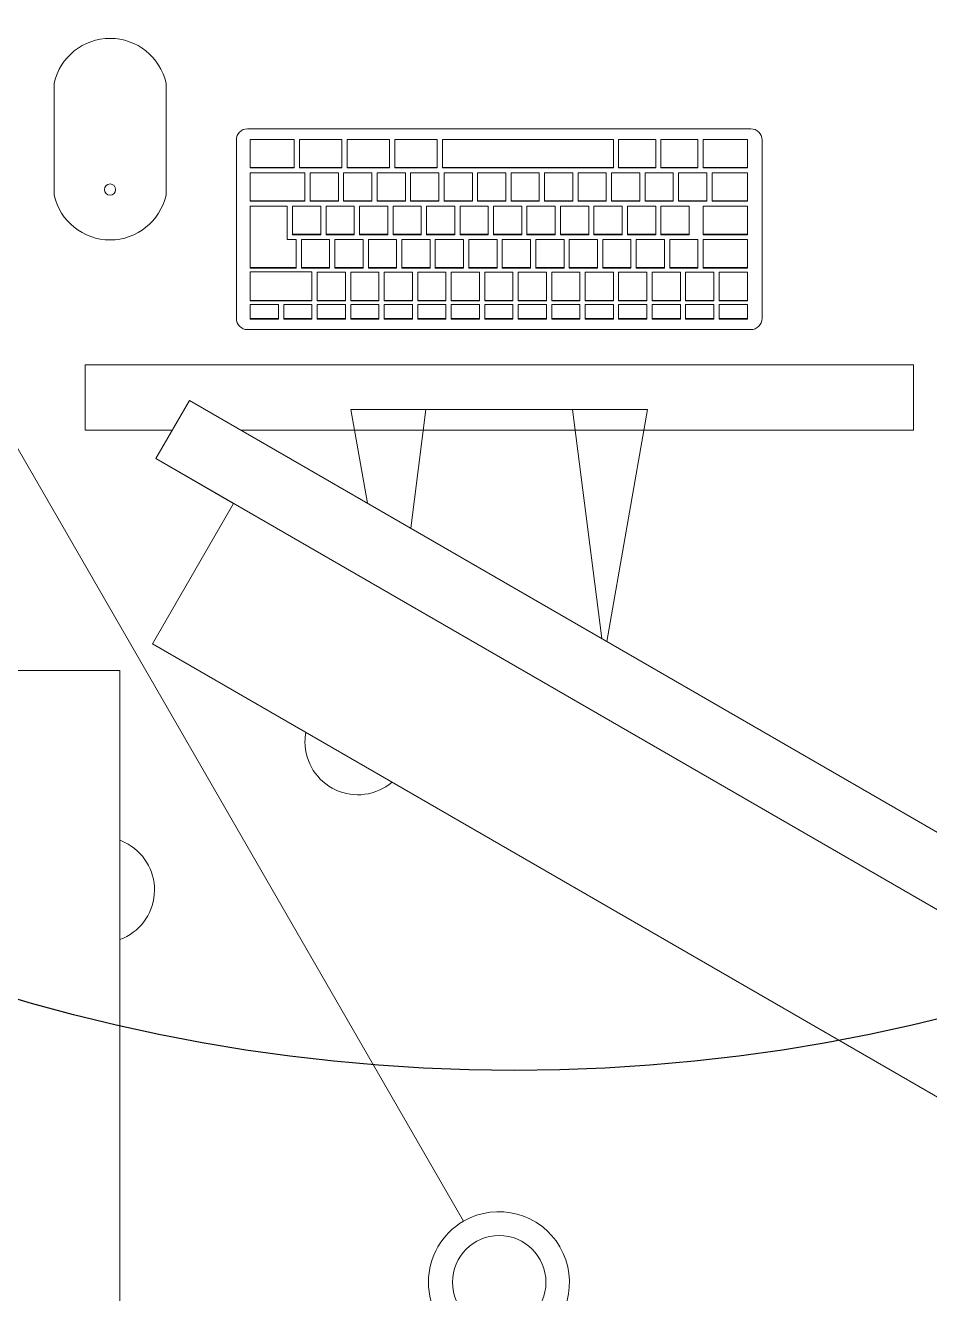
# Model space of a CAD drawing. Header units: millimetres. Extents: x 155920 to 295199, y -4084 to 97293.
# Drawn here: x 179790 to 180303, y 23888 to 24607 of the extents above; entities that cross this region are included whole.
import ezdxf

# ---------------------------------------------------------------- set-up
doc = ezdxf.new("R2010")
doc.units = ezdxf.units.MM
doc.header["$MEASUREMENT"] = 0
for name, color, linetype, lineweight in [('A-GENM', 8, 'CONTINUOUS', 9), ('E-ELEC-EQPM', 8, 'CONTINUOUS', 9), ('I-FURN', 8, 'CONTINUOUS', 9)]:
    doc.layers.add(name, color=color, linetype=linetype, lineweight=lineweight)
doc.layers.add('Social Distancing', color=7, linetype='CONTINUOUS')

msp = doc.modelspace()

# ---------------------------------------------------------------- linework, layer by layer
at = {"layer": 'A-GENM'}
for p, q in [((179805.88, 24574.13), (179805.88, 24510.63)), ((179869.38, 24510.63), (179869.38, 24574.13)), ((180201.14, 24548.25), (179915.6, 24548.25)), ((179909.25, 24541.9), (179909.25, 24440.74)), ((179942.14, 24542.26), (179917.14, 24542.26)), ((179917.14, 24542.26), (179917.14, 24526.33)), ((179942.14, 24526.33), (179942.14, 24542.26)), ((179969.14, 24542.26), (179945.14, 24542.26)), ((179945.14, 24542.26), (179945.14, 24526.33)), ((179969.14, 24526.33), (179969.14, 24542.26)), ((179996.14, 24542.26), (179972.14, 24542.26)), ((179972.14, 24542.26), (179972.14, 24526.33)), ((179996.14, 24526.33), (179996.14, 24542.26)), ((180023.14, 24542.26), (179999.14, 24542.26)), ((179999.14, 24542.26), (179999.14, 24526.33)), ((180023.14, 24526.33), (180023.14, 24542.26)), ((180026.14, 24542.26), (180026.14, 24526.33)), ((180123.14, 24542.26), (180026.14, 24542.26)), ((180123.14, 24526.33), (180123.14, 24542.26)), ((180126.14, 24542.26), (180126.14, 24526.33)), ((180147.14, 24542.26), (180126.14, 24542.26)), ((180147.14, 24526.33), (180147.14, 24542.26)), ((180150.14, 24542.26), (180150.14, 24526.33)), ((180171.14, 24542.26), (180150.14, 24542.26)), ((180171.14, 24526.33), (180171.14, 24542.26)), ((180174.14, 24542.26), (180174.14, 24526.33)), ((180199.14, 24542.26), (180174.14, 24542.26)), ((180199.14, 24526.33), (180199.14, 24542.26)), ((180207.49, 24440.74), (180207.49, 24541.9)), ((179917.14, 24526.33), (179942.14, 24526.33)), ((179917.14, 24526.05), (179917.14, 24526.33)), ((179942.14, 24526.05), (179917.14, 24526.05)), ((179942.14, 24526.05), (179942.14, 24526.33)), ((179945.14, 24526.33), (179969.14, 24526.33)), ((179945.14, 24526.05), (179945.14, 24526.33)), ((179969.14, 24526.05), (179945.14, 24526.05)), ((179969.14, 24526.05), (179969.14, 24526.33)), ((179972.14, 24526.33), (179996.14, 24526.33)), ((179972.14, 24526.05), (179972.14, 24526.33)), ((179996.14, 24526.05), (179972.14, 24526.05)), ((179996.14, 24526.05), (179996.14, 24526.33)), ((179999.14, 24526.33), (180023.14, 24526.33)), ((179999.14, 24526.05), (179999.14, 24526.33)), ((180023.14, 24526.05), (179999.14, 24526.05)), ((180023.14, 24526.05), (180023.14, 24526.33)), ((180026.14, 24526.33), (180123.14, 24526.33)), ((180026.14, 24526.05), (180026.14, 24526.33)), ((180123.14, 24526.05), (180026.14, 24526.05)), ((180123.14, 24526.05), (180123.14, 24526.33)), ((180126.14, 24526.33), (180147.14, 24526.33)), ((180126.14, 24526.05), (180126.14, 24526.33)), ((180147.14, 24526.05), (180126.14, 24526.05)), ((180147.14, 24526.05), (180147.14, 24526.33)), ((180150.14, 24526.33), (180171.14, 24526.33)), ((180150.14, 24526.05), (180150.14, 24526.33)), ((180171.14, 24526.05), (180150.14, 24526.05)), ((180171.14, 24526.05), (180171.14, 24526.33)), ((180174.14, 24526.33), (180199.14, 24526.33)), ((180174.14, 24526.05), (180174.14, 24526.33)), ((180199.14, 24526.05), (180174.14, 24526.05)), ((180199.14, 24526.05), (180199.14, 24526.33)), ((179917.14, 24523.36), (179917.14, 24507.4)), ((179948.14, 24523.36), (179917.14, 24523.36)), ((179948.14, 24507.4), (179948.14, 24523.36)), ((179951.14, 24523.36), (179951.14, 24507.4)), ((179967.14, 24523.36), (179951.14, 24523.36)), ((179967.14, 24507.4), (179967.14, 24523.36)), ((179970.14, 24523.36), (179970.14, 24507.4)), ((179986.14, 24523.36), (179970.14, 24523.36)), ((179986.14, 24507.4), (179986.14, 24523.36)), ((179989.14, 24523.36), (179989.14, 24507.4)), ((180005.14, 24523.36), (179989.14, 24523.36)), ((180005.14, 24507.4), (180005.14, 24523.36)), ((180008.14, 24523.36), (180008.14, 24507.4)), ((180024.14, 24523.36), (180008.14, 24523.36)), ((180024.14, 24507.4), (180024.14, 24523.36)), ((180027.14, 24523.36), (180027.14, 24507.4)), ((180043.14, 24523.36), (180027.14, 24523.36)), ((180043.14, 24507.4), (180043.14, 24523.36)), ((180046.14, 24523.36), (180046.14, 24507.4)), ((180062.14, 24523.36), (180046.14, 24523.36)), ((180062.14, 24507.4), (180062.14, 24523.36)), ((180065.14, 24523.36), (180065.14, 24507.4)), ((180081.14, 24523.36), (180065.14, 24523.36)), ((180081.14, 24507.4), (180081.14, 24523.36)), ((180084.14, 24523.36), (180084.14, 24507.4)), ((180100.14, 24523.36), (180084.14, 24523.36)), ((180100.14, 24507.4), (180100.14, 24523.36)), ((180103.14, 24523.36), (180103.14, 24507.4)), ((180119.14, 24523.36), (180103.14, 24523.36)), ((180119.14, 24507.4), (180119.14, 24523.36)), ((180122.14, 24523.36), (180122.14, 24507.4)), ((180138.14, 24523.36), (180122.14, 24523.36)), ((180138.14, 24507.4), (180138.14, 24523.36)), ((180141.14, 24523.36), (180141.14, 24507.4)), ((180157.14, 24523.36), (180141.14, 24523.36)), ((180157.14, 24507.4), (180157.14, 24523.36)), ((180160.14, 24523.36), (180160.14, 24507.4)), ((180176.14, 24523.36), (180160.14, 24523.36)), ((180176.14, 24507.4), (180176.14, 24523.36)), ((180179.14, 24523.34), (180179.14, 24507.4)), ((180199.14, 24523.34), (180179.14, 24523.34)), ((180199.14, 24507.4), (180199.14, 24523.34)), ((179917.14, 24507.4), (179948.14, 24507.4)), ((179917.14, 24507.12), (179917.14, 24507.4)), ((179948.14, 24507.12), (179917.14, 24507.12)), ((179938.14, 24504.43), (179917.14, 24504.43)), ((179917.14, 24504.43), (179917.14, 24469.54)), ((179938.14, 24485.5), (179938.14, 24504.43)), ((179941.14, 24504.43), (179941.14, 24488.47)), ((179957.14, 24504.43), (179941.14, 24504.43)), ((179948.14, 24507.12), (179948.14, 24507.4)), ((179951.14, 24507.4), (179967.14, 24507.4)), ((179951.14, 24507.12), (179951.14, 24507.4)), ((179967.14, 24507.12), (179951.14, 24507.12)), ((179957.14, 24488.47), (179957.14, 24504.43)), ((179960.14, 24504.43), (179960.14, 24488.47)), ((179976.14, 24504.43), (179960.14, 24504.43)), ((179967.14, 24507.12), (179967.14, 24507.4)), ((179970.14, 24507.4), (179986.14, 24507.4)), ((179970.14, 24507.12), (179970.14, 24507.4)), ((179986.14, 24507.12), (179970.14, 24507.12)), ((179976.14, 24488.47), (179976.14, 24504.43)), ((179979.14, 24504.43), (179979.14, 24488.47)), ((179995.14, 24504.43), (179979.14, 24504.43)), ((179986.14, 24507.12), (179986.14, 24507.4)), ((179989.14, 24507.4), (180005.14, 24507.4)), ((179989.14, 24507.12), (179989.14, 24507.4)), ((180005.14, 24507.12), (179989.14, 24507.12)), ((179995.14, 24488.47), (179995.14, 24504.43)), ((179998.14, 24504.43), (179998.14, 24488.47)), ((180014.14, 24504.43), (179998.14, 24504.43)), ((180005.14, 24507.12), (180005.14, 24507.4)), ((180008.14, 24507.4), (180024.14, 24507.4)), ((180008.14, 24507.12), (180008.14, 24507.4)), ((180024.14, 24507.12), (180008.14, 24507.12)), ((180014.14, 24488.47), (180014.14, 24504.43)), ((180017.14, 24504.43), (180017.14, 24488.47)), ((180033.14, 24504.43), (180017.14, 24504.43)), ((180024.14, 24507.12), (180024.14, 24507.4)), ((180027.14, 24507.4), (180043.14, 24507.4)), ((180027.14, 24507.12), (180027.14, 24507.4)), ((180043.14, 24507.12), (180027.14, 24507.12)), ((180033.14, 24488.47), (180033.14, 24504.43)), ((180036.14, 24504.43), (180036.14, 24488.47)), ((180052.14, 24504.43), (180036.14, 24504.43)), ((180043.14, 24507.12), (180043.14, 24507.4)), ((180046.14, 24507.4), (180062.14, 24507.4)), ((180046.14, 24507.12), (180046.14, 24507.4)), ((180062.14, 24507.12), (180046.14, 24507.12)), ((180052.14, 24488.47), (180052.14, 24504.43)), ((180055.14, 24504.43), (180055.14, 24488.47)), ((180071.14, 24504.43), (180055.14, 24504.43)), ((180062.14, 24507.12), (180062.14, 24507.4)), ((180065.14, 24507.4), (180081.14, 24507.4)), ((180065.14, 24507.12), (180065.14, 24507.4)), ((180081.14, 24507.12), (180065.14, 24507.12)), ((180071.14, 24488.47), (180071.14, 24504.43)), ((180074.14, 24504.43), (180074.14, 24488.47)), ((180090.14, 24504.43), (180074.14, 24504.43)), ((180081.14, 24507.12), (180081.14, 24507.4)), ((180084.14, 24507.4), (180100.14, 24507.4)), ((180084.14, 24507.12), (180084.14, 24507.4)), ((180100.14, 24507.12), (180084.14, 24507.12)), ((180090.14, 24488.47), (180090.14, 24504.43)), ((180093.14, 24504.43), (180093.14, 24488.47)), ((180109.14, 24504.43), (180093.14, 24504.43)), ((180100.14, 24507.12), (180100.14, 24507.4)), ((180103.14, 24507.4), (180119.14, 24507.4)), ((180103.14, 24507.12), (180103.14, 24507.4)), ((180119.14, 24507.12), (180103.14, 24507.12)), ((180109.14, 24488.47), (180109.14, 24504.43)), ((180112.14, 24504.43), (180112.14, 24488.47)), ((180128.14, 24504.43), (180112.14, 24504.43)), ((180119.14, 24507.12), (180119.14, 24507.4)), ((180122.14, 24507.4), (180138.14, 24507.4)), ((180122.14, 24507.12), (180122.14, 24507.4)), ((180138.14, 24507.12), (180122.14, 24507.12)), ((180128.14, 24488.47), (180128.14, 24504.43)), ((180131.14, 24504.43), (180131.14, 24488.47)), ((180147.14, 24504.43), (180131.14, 24504.43)), ((180138.14, 24507.12), (180138.14, 24507.4)), ((180141.14, 24507.4), (180157.14, 24507.4)), ((180141.14, 24507.12), (180141.14, 24507.4)), ((180157.14, 24507.12), (180141.14, 24507.12)), ((180147.14, 24488.47), (180147.14, 24504.43)), ((180150.14, 24504.43), (180150.14, 24488.47)), ((180166.14, 24504.43), (180150.14, 24504.43)), ((180157.14, 24507.12), (180157.14, 24507.4)), ((180160.14, 24507.4), (180176.14, 24507.4)), ((180160.14, 24507.12), (180160.14, 24507.4)), ((180176.14, 24507.12), (180160.14, 24507.12)), ((180166.14, 24488.47), (180166.14, 24504.43)), ((180174.14, 24504.41), (180174.14, 24488.47)), ((180199.14, 24504.41), (180174.14, 24504.41)), ((180176.14, 24507.12), (180176.14, 24507.4)), ((180179.14, 24507.4), (180199.14, 24507.4)), ((180179.14, 24507.12), (180179.14, 24507.4)), ((180199.14, 24507.12), (180179.14, 24507.12)), ((180199.14, 24507.12), (180199.14, 24507.4)), ((180199.14, 24488.47), (180199.14, 24504.41)), ((179943.14, 24485.5), (179938.14, 24485.5)), ((179941.14, 24488.47), (179957.14, 24488.47)), ((179941.14, 24488.19), (179941.14, 24488.47)), ((179957.14, 24488.19), (179941.14, 24488.19)), ((179943.14, 24469.54), (179943.14, 24485.5)), ((179946.14, 24485.5), (179946.14, 24469.54)), ((179962.14, 24485.5), (179946.14, 24485.5)), ((179957.14, 24488.19), (179957.14, 24488.47)), ((179960.14, 24488.47), (179976.14, 24488.47)), ((179960.14, 24488.19), (179960.14, 24488.47)), ((179976.14, 24488.19), (179960.14, 24488.19)), ((179962.14, 24469.54), (179962.14, 24485.5)), ((179965.14, 24485.5), (179965.14, 24469.54)), ((179981.14, 24485.5), (179965.14, 24485.5)), ((179976.14, 24488.19), (179976.14, 24488.47)), ((179979.14, 24488.47), (179995.14, 24488.47)), ((179979.14, 24488.19), (179979.14, 24488.47)), ((179995.14, 24488.19), (179979.14, 24488.19)), ((179981.14, 24469.54), (179981.14, 24485.5)), ((179984.14, 24485.5), (179984.14, 24469.54)), ((180000.14, 24485.5), (179984.14, 24485.5)), ((179995.14, 24488.19), (179995.14, 24488.47)), ((179998.14, 24488.47), (180014.14, 24488.47)), ((179998.14, 24488.19), (179998.14, 24488.47)), ((180014.14, 24488.19), (179998.14, 24488.19)), ((180000.14, 24469.54), (180000.14, 24485.5)), ((180003.14, 24485.5), (180003.14, 24469.54)), ((180019.14, 24485.5), (180003.14, 24485.5)), ((180014.14, 24488.19), (180014.14, 24488.47)), ((180017.14, 24488.47), (180033.14, 24488.47)), ((180017.14, 24488.19), (180017.14, 24488.47)), ((180033.14, 24488.19), (180017.14, 24488.19)), ((180019.14, 24469.54), (180019.14, 24485.5)), ((180022.14, 24485.5), (180022.14, 24469.54)), ((180038.14, 24485.5), (180022.14, 24485.5)), ((180033.14, 24488.19), (180033.14, 24488.47)), ((180036.14, 24488.47), (180052.14, 24488.47)), ((180036.14, 24488.19), (180036.14, 24488.47)), ((180052.14, 24488.19), (180036.14, 24488.19)), ((180038.14, 24469.54), (180038.14, 24485.5)), ((180041.14, 24485.5), (180041.14, 24469.54)), ((180057.14, 24485.5), (180041.14, 24485.5)), ((180052.14, 24488.19), (180052.14, 24488.47)), ((180055.14, 24488.47), (180071.14, 24488.47)), ((180055.14, 24488.19), (180055.14, 24488.47)), ((180071.14, 24488.19), (180055.14, 24488.19)), ((180057.14, 24469.54), (180057.14, 24485.5)), ((180060.14, 24485.5), (180060.14, 24469.54)), ((180076.14, 24485.5), (180060.14, 24485.5)), ((180071.14, 24488.19), (180071.14, 24488.47)), ((180074.14, 24488.47), (180090.14, 24488.47)), ((180074.14, 24488.19), (180074.14, 24488.47)), ((180090.14, 24488.19), (180074.14, 24488.19)), ((180076.14, 24469.54), (180076.14, 24485.5)), ((180079.14, 24485.5), (180079.14, 24469.54)), ((180095.14, 24485.5), (180079.14, 24485.5)), ((180090.14, 24488.19), (180090.14, 24488.47)), ((180093.14, 24488.47), (180109.14, 24488.47)), ((180093.14, 24488.19), (180093.14, 24488.47)), ((180109.14, 24488.19), (180093.14, 24488.19)), ((180095.14, 24469.54), (180095.14, 24485.5)), ((180098.14, 24485.5), (180098.14, 24469.54)), ((180114.14, 24485.5), (180098.14, 24485.5)), ((180109.14, 24488.19), (180109.14, 24488.47)), ((180112.14, 24488.47), (180128.14, 24488.47)), ((180112.14, 24488.19), (180112.14, 24488.47)), ((180128.14, 24488.19), (180112.14, 24488.19)), ((180114.14, 24469.54), (180114.14, 24485.5)), ((180117.14, 24485.5), (180117.14, 24469.54)), ((180133.14, 24485.5), (180117.14, 24485.5)), ((180128.14, 24488.19), (180128.14, 24488.47)), ((180131.14, 24488.47), (180147.14, 24488.47)), ((180131.14, 24488.19), (180131.14, 24488.47)), ((180147.14, 24488.19), (180131.14, 24488.19)), ((180133.14, 24469.54), (180133.14, 24485.5)), ((180136.14, 24485.5), (180136.14, 24469.54)), ((180152.14, 24485.5), (180136.14, 24485.5)), ((180147.14, 24488.19), (180147.14, 24488.47)), ((180150.14, 24488.47), (180166.14, 24488.47)), ((180150.14, 24488.19), (180150.14, 24488.47)), ((180166.14, 24488.19), (180150.14, 24488.19)), ((180152.14, 24469.54), (180152.14, 24485.5)), ((180155.14, 24485.5), (180155.14, 24469.54)), ((180171.14, 24485.5), (180155.14, 24485.5)), ((180166.14, 24488.19), (180166.14, 24488.47)), ((180171.14, 24469.54), (180171.14, 24485.5)), ((180174.14, 24488.47), (180199.14, 24488.47)), ((180174.14, 24488.19), (180174.14, 24488.47)), ((180199.14, 24488.19), (180174.14, 24488.19)), ((180174.14, 24485.48), (180174.14, 24469.54)), ((180199.14, 24485.48), (180174.14, 24485.48)), ((180199.14, 24488.19), (180199.14, 24488.47)), ((180199.14, 24469.54), (180199.14, 24485.48)), ((179917.14, 24469.54), (179943.14, 24469.54)), ((179917.14, 24469.27), (179917.14, 24469.54)), ((179943.14, 24469.27), (179917.14, 24469.27)), ((179943.14, 24469.27), (179943.14, 24469.54)), ((179946.14, 24469.54), (179962.14, 24469.54)), ((179946.14, 24469.27), (179946.14, 24469.54)), ((179962.14, 24469.27), (179946.14, 24469.27)), ((179962.14, 24469.27), (179962.14, 24469.54)), ((179965.14, 24469.54), (179981.14, 24469.54)), ((179965.14, 24469.27), (179965.14, 24469.54)), ((179981.14, 24469.27), (179965.14, 24469.27)), ((179981.14, 24469.27), (179981.14, 24469.54)), ((179984.14, 24469.54), (180000.14, 24469.54)), ((179984.14, 24469.27), (179984.14, 24469.54)), ((180000.14, 24469.27), (179984.14, 24469.27)), ((180000.14, 24469.27), (180000.14, 24469.54)), ((180003.14, 24469.54), (180019.14, 24469.54)), ((180003.14, 24469.27), (180003.14, 24469.54)), ((180019.14, 24469.27), (180003.14, 24469.27)), ((180019.14, 24469.27), (180019.14, 24469.54)), ((180022.14, 24469.54), (180038.14, 24469.54)), ((180022.14, 24469.27), (180022.14, 24469.54)), ((180038.14, 24469.27), (180022.14, 24469.27)), ((180038.14, 24469.27), (180038.14, 24469.54)), ((180041.14, 24469.54), (180057.14, 24469.54)), ((180041.14, 24469.27), (180041.14, 24469.54)), ((180057.14, 24469.27), (180041.14, 24469.27)), ((180057.14, 24469.27), (180057.14, 24469.54)), ((180060.14, 24469.54), (180076.14, 24469.54)), ((180060.14, 24469.27), (180060.14, 24469.54)), ((180076.14, 24469.27), (180060.14, 24469.27)), ((180076.14, 24469.27), (180076.14, 24469.54)), ((180079.14, 24469.54), (180095.14, 24469.54)), ((180079.14, 24469.27), (180079.14, 24469.54)), ((180095.14, 24469.27), (180079.14, 24469.27)), ((180095.14, 24469.27), (180095.14, 24469.54)), ((180098.14, 24469.54), (180114.14, 24469.54)), ((180098.14, 24469.27), (180098.14, 24469.54)), ((180114.14, 24469.27), (180098.14, 24469.27)), ((180114.14, 24469.27), (180114.14, 24469.54)), ((180117.14, 24469.54), (180133.14, 24469.54)), ((180117.14, 24469.27), (180117.14, 24469.54)), ((180133.14, 24469.27), (180117.14, 24469.27)), ((180133.14, 24469.27), (180133.14, 24469.54)), ((180136.14, 24469.54), (180152.14, 24469.54)), ((180136.14, 24469.27), (180136.14, 24469.54)), ((180152.14, 24469.27), (180136.14, 24469.27)), ((180152.14, 24469.27), (180152.14, 24469.54)), ((180155.14, 24469.54), (180171.14, 24469.54)), ((180155.14, 24469.27), (180155.14, 24469.54)), ((180171.14, 24469.27), (180155.14, 24469.27)), ((180171.14, 24469.27), (180171.14, 24469.54)), ((180174.14, 24469.54), (180199.14, 24469.54)), ((180174.14, 24469.27), (180174.14, 24469.54)), ((180199.14, 24469.27), (180174.14, 24469.27)), ((180199.14, 24469.27), (180199.14, 24469.54)), ((179952.14, 24467.13), (179917.14, 24467.13)), ((179917.14, 24467.13), (179917.14, 24450.89)), ((179952.14, 24450.89), (179952.14, 24467.13)), ((179955.14, 24466.85), (179955.14, 24450.89)), ((179971.14, 24466.85), (179955.14, 24466.85)), ((179971.14, 24450.89), (179971.14, 24466.85)), ((179974.14, 24466.85), (179974.14, 24450.89)), ((179990.14, 24466.85), (179974.14, 24466.85)), ((179990.14, 24450.89), (179990.14, 24466.85)), ((179993.14, 24466.85), (179993.14, 24450.89)), ((180009.14, 24466.85), (179993.14, 24466.85)), ((180009.14, 24450.89), (180009.14, 24466.85)), ((180012.14, 24466.85), (180012.14, 24450.89)), ((180028.14, 24466.85), (180012.14, 24466.85)), ((180028.14, 24450.89), (180028.14, 24466.85)), ((180031.14, 24466.85), (180031.14, 24450.89)), ((180047.14, 24466.85), (180031.14, 24466.85)), ((180047.14, 24450.89), (180047.14, 24466.85)), ((180050.14, 24466.85), (180050.14, 24450.89)), ((180066.14, 24466.85), (180050.14, 24466.85)), ((180066.14, 24450.89), (180066.14, 24466.85)), ((180069.14, 24466.85), (180069.14, 24450.89)), ((180085.14, 24466.85), (180069.14, 24466.85)), ((180085.14, 24450.89), (180085.14, 24466.85)), ((180088.14, 24466.85), (180088.14, 24450.89)), ((180104.14, 24466.85), (180088.14, 24466.85)), ((180104.14, 24450.89), (180104.14, 24466.85)), ((180107.14, 24466.85), (180107.14, 24450.89)), ((180123.14, 24466.85), (180107.14, 24466.85)), ((180123.14, 24450.89), (180123.14, 24466.85)), ((180126.14, 24466.85), (180126.14, 24450.89)), ((180142.14, 24466.85), (180126.14, 24466.85)), ((180142.14, 24450.89), (180142.14, 24466.85)), ((180145.14, 24466.85), (180145.14, 24450.89)), ((180161.14, 24466.85), (180145.14, 24466.85)), ((180161.14, 24450.89), (180161.14, 24466.85)), ((180164.14, 24466.85), (180164.14, 24450.89)), ((180180.14, 24466.85), (180164.14, 24466.85)), ((180180.14, 24450.89), (180180.14, 24466.85)), ((180183.14, 24466.85), (180183.14, 24450.89)), ((180199.14, 24466.85), (180183.14, 24466.85)), ((180199.14, 24450.89), (180199.14, 24466.85)), ((179917.14, 24450.89), (179952.14, 24450.89)), ((179917.14, 24450.62), (179917.14, 24450.89)), ((179952.14, 24450.62), (179917.14, 24450.62)), ((179917.14, 24448.63), (179917.14, 24440.65)), ((179933.14, 24448.63), (179917.14, 24448.63)), ((179933.14, 24440.65), (179933.14, 24448.63)), ((179936.14, 24448.63), (179936.14, 24440.65)), ((179952.14, 24448.63), (179936.14, 24448.63)), ((179952.14, 24450.62), (179952.14, 24450.89)), ((179952.14, 24440.65), (179952.14, 24448.63)), ((179955.14, 24450.89), (179971.14, 24450.89)), ((179955.14, 24450.62), (179955.14, 24450.89)), ((179971.14, 24450.62), (179955.14, 24450.62)), ((179955.14, 24448.63), (179955.14, 24440.65)), ((179971.14, 24448.63), (179955.14, 24448.63)), ((179971.14, 24450.62), (179971.14, 24450.89)), ((179971.14, 24440.65), (179971.14, 24448.63)), ((179974.14, 24450.89), (179990.14, 24450.89)), ((179974.14, 24450.62), (179974.14, 24450.89)), ((179990.14, 24450.62), (179974.14, 24450.62)), ((179974.14, 24448.63), (179974.14, 24440.65)), ((179990.14, 24448.63), (179974.14, 24448.63)), ((179990.14, 24450.62), (179990.14, 24450.89)), ((179990.14, 24440.65), (179990.14, 24448.63)), ((179993.14, 24450.89), (180009.14, 24450.89)), ((179993.14, 24450.62), (179993.14, 24450.89)), ((180009.14, 24450.62), (179993.14, 24450.62)), ((179993.14, 24448.63), (179993.14, 24440.65)), ((180009.14, 24448.63), (179993.14, 24448.63)), ((180009.14, 24450.62), (180009.14, 24450.89)), ((180009.14, 24440.65), (180009.14, 24448.63)), ((180012.14, 24450.89), (180028.14, 24450.89)), ((180012.14, 24450.62), (180012.14, 24450.89)), ((180028.14, 24450.62), (180012.14, 24450.62)), ((180012.14, 24448.63), (180012.14, 24440.65)), ((180028.14, 24448.63), (180012.14, 24448.63)), ((180028.14, 24450.62), (180028.14, 24450.89)), ((180028.14, 24440.65), (180028.14, 24448.63)), ((180031.14, 24450.89), (180047.14, 24450.89)), ((180031.14, 24450.62), (180031.14, 24450.89)), ((180047.14, 24450.62), (180031.14, 24450.62)), ((180031.14, 24448.63), (180031.14, 24440.65)), ((180047.14, 24448.63), (180031.14, 24448.63)), ((180047.14, 24450.62), (180047.14, 24450.89)), ((180047.14, 24440.65), (180047.14, 24448.63)), ((180050.14, 24450.89), (180066.14, 24450.89)), ((180050.14, 24450.62), (180050.14, 24450.89)), ((180066.14, 24450.62), (180050.14, 24450.62)), ((180050.14, 24448.63), (180050.14, 24440.65)), ((180066.14, 24448.63), (180050.14, 24448.63)), ((180066.14, 24450.62), (180066.14, 24450.89)), ((180066.14, 24440.65), (180066.14, 24448.63)), ((180069.14, 24450.89), (180085.14, 24450.89)), ((180069.14, 24450.62), (180069.14, 24450.89)), ((180085.14, 24450.62), (180069.14, 24450.62)), ((180069.14, 24448.63), (180069.14, 24440.65)), ((180085.14, 24448.63), (180069.14, 24448.63)), ((180085.14, 24450.62), (180085.14, 24450.89)), ((180085.14, 24440.65), (180085.14, 24448.63)), ((180088.14, 24450.89), (180104.14, 24450.89)), ((180088.14, 24450.62), (180088.14, 24450.89)), ((180104.14, 24450.62), (180088.14, 24450.62)), ((180088.14, 24448.63), (180088.14, 24440.65)), ((180104.14, 24448.63), (180088.14, 24448.63)), ((180104.14, 24450.62), (180104.14, 24450.89)), ((180104.14, 24440.65), (180104.14, 24448.63)), ((180107.14, 24450.89), (180123.14, 24450.89)), ((180107.14, 24450.62), (180107.14, 24450.89)), ((180123.14, 24450.62), (180107.14, 24450.62)), ((180107.14, 24448.63), (180107.14, 24440.65)), ((180123.14, 24448.63), (180107.14, 24448.63)), ((180123.14, 24450.62), (180123.14, 24450.89)), ((180123.14, 24440.65), (180123.14, 24448.63)), ((180126.14, 24450.89), (180142.14, 24450.89)), ((180126.14, 24450.62), (180126.14, 24450.89)), ((180142.14, 24450.62), (180126.14, 24450.62)), ((180126.14, 24448.63), (180126.14, 24440.65)), ((180142.14, 24448.63), (180126.14, 24448.63)), ((180142.14, 24450.62), (180142.14, 24450.89)), ((180142.14, 24440.65), (180142.14, 24448.63)), ((180145.14, 24450.89), (180161.14, 24450.89)), ((180145.14, 24450.62), (180145.14, 24450.89)), ((180161.14, 24450.62), (180145.14, 24450.62)), ((180145.14, 24448.63), (180145.14, 24440.65)), ((180161.14, 24448.63), (180145.14, 24448.63)), ((180161.14, 24450.62), (180161.14, 24450.89)), ((180161.14, 24440.65), (180161.14, 24448.63)), ((180164.14, 24450.89), (180180.14, 24450.89)), ((180164.14, 24450.62), (180164.14, 24450.89)), ((180180.14, 24450.62), (180164.14, 24450.62)), ((180164.14, 24448.63), (180164.14, 24440.65)), ((180180.14, 24448.63), (180164.14, 24448.63)), ((180180.14, 24450.62), (180180.14, 24450.89)), ((180180.14, 24440.65), (180180.14, 24448.63)), ((180183.14, 24450.89), (180199.14, 24450.89)), ((180183.14, 24450.62), (180183.14, 24450.89)), ((180199.14, 24450.62), (180183.14, 24450.62)), ((180183.14, 24448.63), (180183.14, 24440.65)), ((180199.14, 24448.63), (180183.14, 24448.63)), ((180199.14, 24450.62), (180199.14, 24450.89)), ((180199.14, 24440.65), (180199.14, 24448.63)), ((179917.14, 24440.65), (179933.14, 24440.65)), ((179917.14, 24440.38), (179917.14, 24440.65)), ((179933.14, 24440.38), (179917.14, 24440.38)), ((179933.14, 24440.38), (179933.14, 24440.65)), ((179936.14, 24440.65), (179952.14, 24440.65)), ((179936.14, 24440.38), (179936.14, 24440.65)), ((179952.14, 24440.38), (179936.14, 24440.38)), ((179952.14, 24440.38), (179952.14, 24440.65)), ((179955.14, 24440.65), (179971.14, 24440.65)), ((179955.14, 24440.38), (179955.14, 24440.65)), ((179971.14, 24440.38), (179955.14, 24440.38)), ((179971.14, 24440.38), (179971.14, 24440.65)), ((179974.14, 24440.65), (179990.14, 24440.65)), ((179974.14, 24440.38), (179974.14, 24440.65)), ((179990.14, 24440.38), (179974.14, 24440.38)), ((179990.14, 24440.38), (179990.14, 24440.65)), ((179993.14, 24440.65), (180009.14, 24440.65)), ((179993.14, 24440.38), (179993.14, 24440.65)), ((180009.14, 24440.38), (179993.14, 24440.38)), ((180009.14, 24440.38), (180009.14, 24440.65)), ((180012.14, 24440.65), (180028.14, 24440.65)), ((180012.14, 24440.38), (180012.14, 24440.65)), ((180028.14, 24440.38), (180012.14, 24440.38)), ((180028.14, 24440.38), (180028.14, 24440.65)), ((180031.14, 24440.65), (180047.14, 24440.65)), ((180031.14, 24440.38), (180031.14, 24440.65)), ((180047.14, 24440.38), (180031.14, 24440.38)), ((180047.14, 24440.38), (180047.14, 24440.65)), ((180050.14, 24440.65), (180066.14, 24440.65)), ((180050.14, 24440.38), (180050.14, 24440.65)), ((180066.14, 24440.38), (180050.14, 24440.38)), ((180066.14, 24440.38), (180066.14, 24440.65)), ((180069.14, 24440.65), (180085.14, 24440.65)), ((180069.14, 24440.38), (180069.14, 24440.65)), ((180085.14, 24440.38), (180069.14, 24440.38)), ((180085.14, 24440.38), (180085.14, 24440.65)), ((180088.14, 24440.65), (180104.14, 24440.65)), ((180088.14, 24440.38), (180088.14, 24440.65)), ((180104.14, 24440.38), (180088.14, 24440.38)), ((180104.14, 24440.38), (180104.14, 24440.65)), ((180107.14, 24440.65), (180123.14, 24440.65)), ((180107.14, 24440.38), (180107.14, 24440.65)), ((180123.14, 24440.38), (180107.14, 24440.38)), ((180123.14, 24440.38), (180123.14, 24440.65)), ((180126.14, 24440.65), (180142.14, 24440.65)), ((180126.14, 24440.38), (180126.14, 24440.65)), ((180142.14, 24440.38), (180126.14, 24440.38)), ((180142.14, 24440.38), (180142.14, 24440.65)), ((180145.14, 24440.65), (180161.14, 24440.65)), ((180145.14, 24440.38), (180145.14, 24440.65)), ((180161.14, 24440.38), (180145.14, 24440.38)), ((180161.14, 24440.38), (180161.14, 24440.65)), ((180164.14, 24440.65), (180180.14, 24440.65)), ((180164.14, 24440.38), (180164.14, 24440.65)), ((180180.14, 24440.38), (180164.14, 24440.38)), ((180180.14, 24440.38), (180180.14, 24440.65)), ((180183.14, 24440.65), (180199.14, 24440.65)), ((180183.14, 24440.38), (180183.14, 24440.65)), ((180199.14, 24440.38), (180183.14, 24440.38)), ((180199.14, 24440.38), (180199.14, 24440.65)), ((179915.6, 24434.39), (180201.14, 24434.39))]:
    msp.add_line(p, q, dxfattribs=at)
for centre, radius, start, end in [((179837.63, 24566.99), 32.54, 12.68038, 167.31962), ((179915.6, 24541.9), 6.35, 90, 180), ((180201.14, 24541.9), 6.35, 0, 90), ((179837.63, 24513.79), 3.16, 0, 180), ((179837.63, 24513.79), 3.16, 180, 0), ((179837.63, 24517.78), 32.54, 192.68038, 347.31962), ((179915.6, 24440.74), 6.35, 180, 270), ((180201.14, 24440.74), 6.35, 270, 0)]:
    msp.add_arc(centre, radius, start, end, dxfattribs=at)
at = {"layer": 'E-ELEC-EQPM'}
for p, q in [((179863.59, 24361.24), (179882.64, 24394.24)), ((179863.59, 24361.24), (179882.64, 24394.24)), ((179882.64, 24394.24), (180575.46, 23994.24)), ((179882.64, 24394.24), (180575.46, 23994.24)), ((179907.58, 24335.84), (179863.59, 24361.24)), ((180556.41, 23961.24), (179863.59, 24361.24)), ((179861.63, 24256.26), (179907.58, 24335.84)), ((179861.63, 24256.26), (179907.58, 24335.84)), ((180466.47, 23907.06), (179861.63, 24256.26)), ((180466.47, 23907.06), (179861.63, 24256.26)), ((179751.24, 24241.11), (179843.14, 24241.11)), ((179751.24, 24241.11), (179843.14, 24241.11)), ((179843.14, 24241.11), (179843.14, 23542.71)), ((179843.14, 24241.11), (179843.14, 23542.71))]:
    msp.add_line(p, q, dxfattribs=at)
at = {"layer": 'I-FURN'}
for p, q in [((180038.2, 23928.8), (179483.17, 24890.07)), ((179483.17, 24890.07), (180038.2, 23928.8)), ((179823.42, 24377.31), (179823.42, 24414.39)), ((180293.32, 24414.39), (179823.42, 24414.39)), ((180293.32, 24377.31), (180293.32, 24414.39)), ((179974.21, 24388.99), (180142.53, 24388.99)), ((179983.58, 24335.96), (179974.21, 24388.99)), ((180016.8, 24388.99), (180008.2, 24321.74)), ((180099.94, 24388.99), (180116.54, 24259.2)), ((180142.53, 24388.99), (180119.36, 24257.57)), ((179823.42, 24377.31), (179872.86, 24377.31)), ((179911.97, 24377.31), (180293.32, 24377.31))]:
    msp.add_line(p, q, dxfattribs=at)
for centre, radius, start, end in [((179978.2, 24200.58), 30, 169.77024, 180), ((179978.2, 24200.58), 30, 180, 310.22976), ((179832.82, 24116.64), 30, 60.00282, 69.69206), ((179832.82, 24116.64), 30, 290.30789, 60.00282), ((180058.2, 23894.15), 40, 120.00141, 300.00141), ((180058.2, 23894.15), 40, 300.00141, 120.00141), ((180058.37, 23894.14), 26.51, 0, 180), ((180058.37, 23894.14), 26.51, 180, 0)]:
    msp.add_arc(centre, radius, start, end, dxfattribs=at)
at = {"layer": 'Social Distancing'}
msp.add_circle((180066.88, 25014.26), 1000, dxfattribs=at)

doc.saveas('drawing.dxf')
